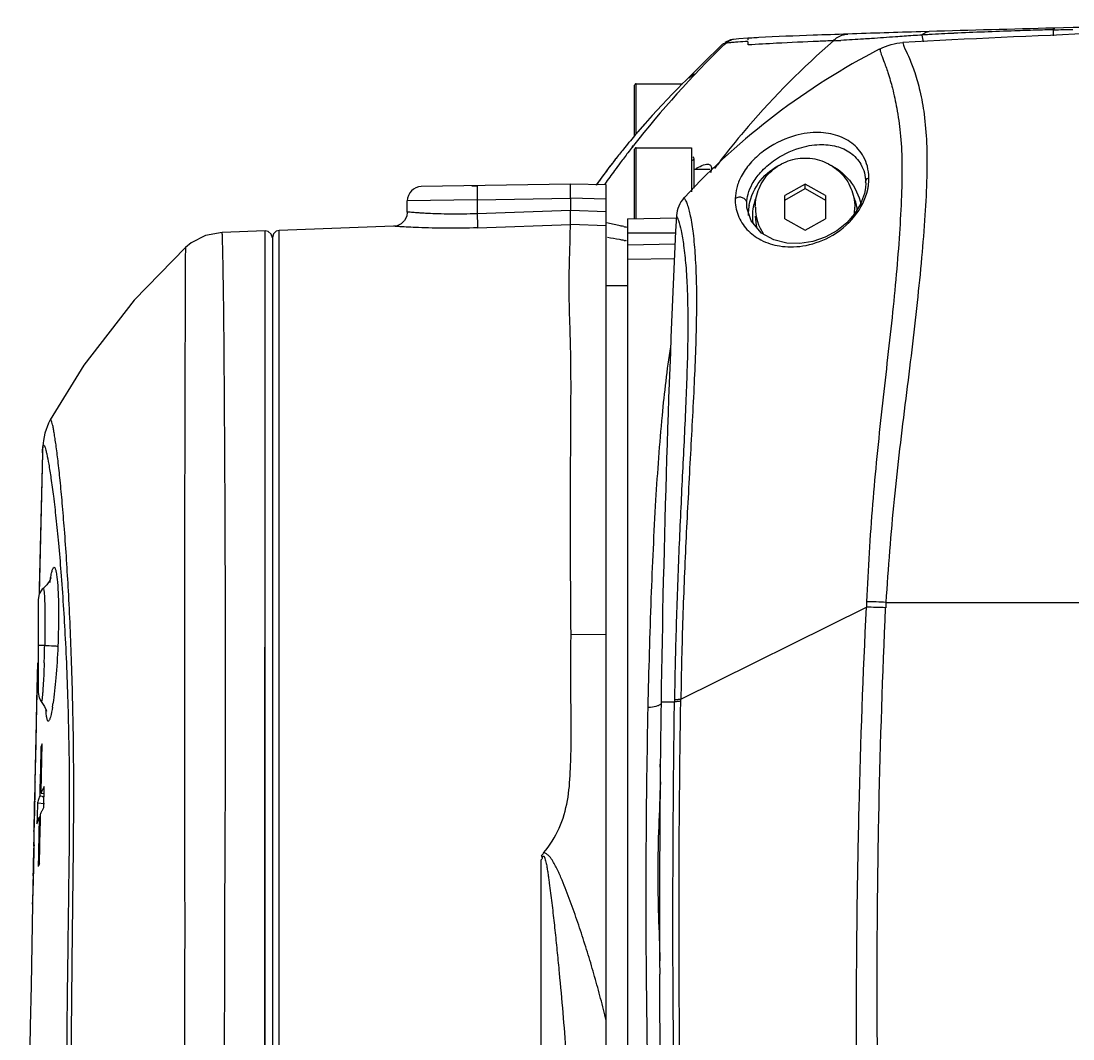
# Model space of a CAD drawing. Header units: millimetres. Extents: x 5828 to 6704, y 123 to 421.
# Drawn here: x 6361.444 to 6366.381, y 269.509 to 274.285 of the extents above; entities that cross this region are included whole.
import ezdxf

# ---------------------------------------------------------------- set-up
doc = ezdxf.new("R2010")
doc.units = ezdxf.units.MM
doc.layers.add('外形图', color=7, linetype='Continuous')

msp = doc.modelspace()

# ---------------------------------------------------------------- linework, layer by layer
at = {"layer": '外形图'}
for p, q in [((6365.7054, 274.236), (6365.6666, 274.2348)), ((6366.29, 274.2443), (6366.29, 274.2499)), ((6366.29, 274.2163), (6366.29, 274.2425)), ((6364.7382, 274.1781), (6364.7208, 274.1616)), ((6364.7384, 274.1783), (6364.7383, 274.1782)), ((6364.7508, 274.1812), (6364.7384, 274.1783)), ((6364.7429, 274.1736), (6364.7508, 274.1812)), ((6364.7432, 274.1733), (6364.7508, 274.1812)), ((6364.8119, 274.202), (6364.7869, 274.1991)), ((6364.7869, 274.1991), (6364.7883, 274.1993)), ((6364.8545, 274.2052), (6364.8119, 274.202)), ((6364.8567, 274.173), (6364.8567, 274.1868)), ((6365.472, 274.1534), (6365.4755, 274.1552)), ((6365.4721, 274.1532), (6365.4755, 274.1552)), ((6365.4755, 274.1545), (6365.4755, 274.1542)), ((6365.4758, 274.1541), (6365.476, 274.1535)), ((6364.582, 274.0246), (6364.5642, 274.0069)), ((6364.589, 274.0318), (6364.5806, 274.0232)), ((6364.3234, 273.7468), (6364.3234, 273.9839)), ((6364.33, 273.755), (6364.33, 273.9905)), ((6364.33, 273.9905), (6364.5478, 273.9905)), ((6364.3701, 273.8015), (6364.3382, 273.7649)), ((6364.3121, 273.6932), (6364.3179, 273.7006)), ((6364.3129, 273.6925), (6364.3189, 273.6997)), ((6364.3234, 273.3573), (6364.3234, 273.6839)), ((6364.33, 273.3573), (6364.33, 273.6905)), ((6364.33, 273.6905), (6364.59, 273.6905)), ((6364.59, 273.6905), (6364.59, 273.4844)), ((6364.6024, 273.6218), (6364.6024, 273.6388)), ((6364.6024, 273.6043), (6364.6024, 273.6218)), ((6364.6024, 273.5909), (6364.6024, 273.6043)), ((6364.6034, 273.5016), (6364.6034, 273.5906)), ((6364.6034, 273.5906), (6364.6769, 273.5906)), ((6364.0223, 273.5205), (6363.3222, 273.5082)), ((6364.19, 273.5161), (6364.0223, 273.5205)), ((6364.1508, 273.5266), (6364.1443, 273.5173)), ((6365.1234, 273.5206), (6365.0281, 273.4663)), ((6365.1234, 273.4997), (6365.1234, 273.5206)), ((6365.2186, 273.4663), (6365.1234, 273.5206)), ((6365.4079, 273.5251), (6365.4066, 273.5032)), ((6365.4078, 273.5298), (6365.4079, 273.5251)), ((6363.5597, 273.5124), (6363.5843, 273.5128)), ((6364.19, 266.1496), (6364.19, 273.5161)), ((6365.0281, 273.4454), (6365.1234, 273.4997)), ((6365.1234, 273.4997), (6365.2186, 273.4454)), ((6365.4066, 273.5032), (6365.4066, 273.503)), ((6363.5842, 273.4462), (6363.2567, 273.4416)), ((6363.2567, 273.389), (6363.2567, 273.4416)), ((6363.5842, 273.4462), (6364.0222, 273.4538)), ((6363.5842, 273.4462), (6363.5842, 273.3813)), ((6364.0222, 273.4538), (6364.0222, 273.3962)), ((6364.19, 273.4495), (6364.0222, 273.4538)), ((6364.5551, 273.4552), (6364.5579, 273.4579)), ((6364.5552, 273.4552), (6364.5578, 273.4581)), ((6364.8499, 273.4223), (6364.85, 273.4305)), ((6364.8508, 273.4083), (6364.8499, 273.4223)), ((6365.0281, 273.3576), (6365.0281, 273.4663)), ((6365.2186, 273.4663), (6365.2186, 273.3576)), ((6364.0222, 273.3962), (6363.5842, 273.3813)), ((6364.19, 273.3906), (6364.0222, 273.3962)), ((6364.851, 273.4069), (6364.8508, 273.4083)), ((6363.1924, 273.3223), (6362.6555, 273.3031)), ((6363.5854, 273.315), (6364.0222, 273.3299)), ((6364.19, 273.3243), (6364.0222, 273.3299)), ((6364.29, 273.3573), (6364.5197, 273.3613)), ((6364.29, 273.3573), (6364.29, 266.324)), ((6365.0281, 273.3576), (6365.1234, 273.3033)), ((6365.1234, 273.3033), (6365.2186, 273.3576)), ((6362.5888, 273.3007), (6362.3871, 273.2935)), ((6362.588, 260.5765), (6362.5888, 273.3007)), ((6362.6555, 260.5252), (6362.6555, 273.3031)), ((6364.5161, 273.2906), (6364.29, 273.2906)), ((6362.6233, 273.2686), (6362.6233, 260.5845)), ((6364.2852, 273.2543), (6364.2814, 273.2549)), ((6364.5138, 273.2378), (6364.29, 273.2344)), ((6364.29, 273.1681), (6364.5109, 273.1716)), ((6364.19, 273.045), (6364.29, 273.045)), ((6361.5808, 272.4134), (6361.5808, 272.4134)), ((6361.5442, 272.259), (6361.5286, 271.6235)), ((6361.5442, 272.259), (6361.5291, 271.5978)), ((6361.5442, 272.259), (6361.5442, 272.2591)), ((6361.5286, 271.6235), (6361.528, 271.5979)), ((6361.5234, 271.5713), (6361.5234, 271.1345)), ((6365.503, 271.5573), (6370.5437, 271.5573)), ((6364.5405, 271.1035), (6365.4114, 271.5347)), ((6364.19, 271.4048), (6364.025, 271.4074)), ((6361.5216, 271.274), (6361.5088, 270.7152)), ((6361.5206, 271.274), (6361.5166, 271.0922)), ((6364.5106, 271.0991), (6364.5105, 271.0906)), ((6364.5403, 271.0951), (6364.5405, 271.1035)), ((6361.5166, 271.0922), (6361.5124, 270.8947)), ((6364.4475, 271.0906), (6364.5105, 271.0906)), ((6364.4477, 271.0906), (6364.4489, 271.0906)), ((6361.5124, 270.8947), (6361.5086, 270.7152)), ((6361.5417, 270.8789), (6361.537, 270.8794)), ((6364.4438, 270.7847), (6364.4439, 270.7977)), ((6364.4443, 270.7848), (6364.4444, 270.7978)), ((6361.5095, 270.7152), (6361.5089, 270.7085)), ((6361.5076, 270.6639), (6361.5073, 270.6518)), ((6361.5078, 270.6705), (6361.5076, 270.6639)), ((6361.5082, 270.6891), (6361.5082, 270.6863)), ((6361.5326, 270.6944), (6361.5315, 270.6481)), ((6361.5377, 270.6628), (6361.5384, 270.6943)), ((6361.5377, 270.6628), (6361.5522, 270.6609)), ((6361.5506, 270.5949), (6361.553, 270.6939)), ((6361.5071, 270.6384), (6361.5067, 270.6231)), ((6361.507, 270.6384), (6361.5067, 270.6231)), ((6361.5069, 270.6313), (6361.5067, 270.6231)), ((6361.5073, 270.6518), (6361.5069, 270.6313)), ((6361.5072, 270.6212), (6361.5073, 270.6236)), ((6361.5204, 270.6169), (6361.519, 270.5509)), ((6361.5204, 270.6169), (6361.5538, 270.6135)), ((6361.5425, 270.6469), (6361.536, 270.6476)), ((6361.5079, 270.5612), (6361.508, 270.5643)), ((6361.535, 270.5494), (6361.5353, 270.5637)), ((6361.519, 270.5509), (6361.5182, 270.5179)), ((6361.5363, 270.5495), (6361.5292, 270.549)), ((6361.5052, 270.4735), (6361.5052, 270.4734)), ((6361.5037, 270.4531), (6361.5029, 270.414)), ((6361.5031, 270.4235), (6361.5029, 270.414)), ((6361.5032, 270.414), (6361.5034, 270.4163)), ((6361.5078, 270.4166), (6361.5034, 270.4163)), ((6361.5039, 270.322), (6361.5042, 270.333)), ((6361.5243, 270.3326), (6361.5239, 270.3178)), ((6361.4988, 270.2164), (6361.4983, 270.1897)), ((6361.4996, 270.2578), (6361.4988, 270.2164)), ((6361.4998, 270.2355), (6361.4996, 270.2329)), ((6364.4413, 269.7994), (6364.4412, 269.8128)), ((6364.4416, 269.7994), (6364.4415, 269.8128))]:
    msp.add_line(p, q, dxfattribs=at)
for points in [[(6364.7208, 274.1616), (6364.6556, 274.0985), (6364.612, 274.055), (6364.589, 274.0318)], [(6364.7878, 274.1992), (6364.7738, 274.1966), (6364.7462, 274.1846)], [(6364.5261, 273.9686), (6364.502, 273.9439), (6364.4769, 273.9179), (6364.4522, 273.8917), (6364.4285, 273.8662), (6364.406, 273.8416), (6364.3842, 273.8174), (6364.3618, 273.7922), (6364.3381, 273.7649)], [(6364.5642, 274.0069), (6364.5474, 273.9901), (6364.5261, 273.9686)], [(6365.4066, 273.503), (6365.4017, 273.4758), (6365.384, 273.4266), (6365.3561, 273.3806), (6365.3188, 273.3385), (6365.2718, 273.301), (6365.2178, 273.2714), (6365.1597, 273.2513), (6365.0994, 273.2416), (6365.0379, 273.2433), (6364.9768, 273.2584), (6364.9186, 273.2906), (6364.8698, 273.3471), (6364.8508, 273.4082)], [(6363.2567, 273.389), (6363.2541, 273.3704), (6363.2436, 273.3492), (6363.2277, 273.334), (6363.2092, 273.3251), (6363.1924, 273.3223)], [(6362.3871, 273.2935), (6362.3099, 273.2792), (6362.2419, 273.2442), (6362.2154, 273.2227)], [(6362.5889, 272.0455), (6362.5889, 272.4919), (6362.5889, 272.8496), (6362.5889, 273.108), (6362.5888, 273.3007)], [(6362.6233, 273.2686), (6362.6181, 273.2854), (6362.6042, 273.2976), (6362.5888, 273.3007)], [(6362.6555, 273.3031), (6362.641, 273.2992), (6362.6281, 273.287), (6362.6234, 273.2698)], [(6362.2154, 273.2227), (6361.9754, 272.9759), (6361.7383, 272.6699), (6361.5808, 272.4134)], [(6361.5808, 272.4134), (6361.573, 272.3981), (6361.5558, 272.3508), (6361.5489, 272.3173), (6361.5459, 272.2919), (6361.5446, 272.2694), (6361.5442, 272.259)], [(6362.5888, 267.8663), (6362.5889, 268.6184), (6362.5888, 269.1645), (6362.5889, 269.7285), (6362.5889, 270.3069), (6362.5889, 270.9565), (6362.5889, 272.0455)], [(6361.5838, 271.6694), (6361.5847, 271.6734), (6361.5842, 271.6721), (6361.5786, 271.6596), (6361.5648, 271.6394), (6361.548, 271.623)], [(6361.548, 271.623), (6361.5434, 271.6189), (6361.5286, 271.5971), (6361.5234, 271.5713)], [(6361.5234, 271.1345), (6361.5285, 271.1089), (6361.5389, 271.0917)], [(6361.5389, 271.0917), (6361.5538, 271.0693), (6361.5612, 271.0513), (6361.5624, 271.0468)]]:
    msp.add_lwpolyline(points, dxfattribs=at)
for centre, radius, start, end in [((6371.6311, 69.7497), 204.5722, 91.084688, 91.496061), ((6368.9498, 163.8435), 110.4402, 91.703563, 91.881448), ((6366.4554, 261.7251), 12.5189, 93.77985, 93.97015), ((6366.3275, 263.6517), 10.588, 93.54553, 93.77655), ((6366.2653, 264.5352), 9.7024, 93.30378, 93.50156), ((6358.353, 272.7165), 7.4725, 11.35513, 11.60309), ((6370.9763, 94.8529), 179.4605, 91.496352, 91.683066), ((6366.384, 262.4187), 11.8222, 92.72383, 93.28667), ((6367.009, 247.1638), 27.0902, 91.52079, 91.69772), ((6366.9002, 250.6644), 23.586, 91.26182, 91.48235), ((6367.9972, 270.8213), 4.672, 134.1505, 141.9551), ((6364.7971, 274.1332), 0.0668, 98.8307, 105.8923), ((6365.0704, 270.5281), 3.6678, 93.341, 94.113), ((6367.7975, 271.2677), 3.8744, 130.9756, 139.3781), ((6365.6449, 261.8168), 12.3813, 93.03278, 93.64992), ((6365.9291, 256.376), 17.8295, 92.38856, 93.01978), ((6366.6356, 239.622), 34.5984, 92.28381, 92.4012), ((6365.0374, 279.4827), 5.2943, 272.3761, 272.7553), ((6367.0098, 271.1827), 3.3451, 117.3701, 137.1403), ((6365.5034, 274.1543), 0.0279, 178.2523, 179.6552), ((6364.6369, 274.003), 0.0469, 132.3742, 148.1695), ((6366.9113, 271.5529), 3.3932, 139.3154, 139.7154), ((6367.8608, 271.2115), 3.9591, 139.3575, 142.1413), ((6366.9487, 271.5209), 3.4425, 140.3802, 141.0748), ((6366.9547, 271.5161), 3.4501, 139.7154, 140.3818), ((6366.8295, 271.6167), 3.2895, 141.069, 142.0862), ((6367.9928, 270.8252), 4.6662, 142.4729, 143.2085), ((6367.9919, 270.826), 4.6649, 142.0751, 142.4728), ((6366.9691, 271.5101), 3.4652, 142.1143, 144.2523), ((6366.7503, 271.6678), 3.1957, 141.7696, 142.67), ((6367.9944, 270.8241), 4.6681, 143.2085, 143.7523), ((6366.6438, 271.7514), 3.0603, 141.4879, 141.7663), ((6367.8725, 271.2023), 3.974, 142.14, 143.0124), ((6366.7222, 271.6878), 3.1612, 142.6506, 144.1217), ((6367.9952, 270.8235), 4.6691, 143.7523, 144.7156), ((6366.9233, 271.5411), 3.4099, 144.2246, 144.6445), ((6366.6365, 271.751), 3.0548, 144.4614, 144.7261), ((6366.5698, 271.7987), 2.9727, 144.1327, 144.4618), ((6363.3234, 273.4416), 0.0667, 91, 180), ((6365.1273, 273.3697), 0.2431, 10.5992, 24.3224), ((6365.1841, 273.5442), 0.2385, 347.863, 349.9031), ((6364.6544, 273.3638), 0.135, 137.3268, 176.2961), ((6365.1189, 273.373), 0.2625, 169.5009, 172.8402), ((6365.118, 273.3702), 0.2417, 164.044, 169.6992), ((6365.118, 273.3701), 0.2416, 157.0735, 164.0269), ((6429.335, 270.186), 64.8936, 177.187505, 179.201288), ((6364.6539, 273.3637), 0.1345, 176.2528, 177.2241), ((6365.1147, 273.3733), 0.2584, 177.3996, 179.9976), ((6365.1176, 273.3732), 0.2612, 172.8378, 177.3969), ((6365.1183, 273.3701), 0.2419, 169.69, 179.5228), ((6365.1145, 273.3702), 0.2382, 179.5463, 179.9999), ((6365.1176, 273.3703), 0.2412, 180.0038, 187.1413), ((6365.1185, 273.4121), 0.2284, 180.0255, 213.9266), ((6365.1191, 273.3704), 0.2291, 180.0461, 194.276), ((6365.1285, 273.4121), 0.2282, 350.6217, 359.9752), ((6365.1306, 273.3704), 0.2398, 7.1706, 10.5839), ((6364.5844, 275.0061), 1.7138, 259.5062, 259.7682), ((6364.5995, 275.0899), 1.799, 259.7677, 259.9621), ((6365.115, 273.3699), 0.2386, 187.1448, 188.179), ((6364.7771, 276.4584), 3.2416, 261.0825, 261.2044), ((6367.4167, 271.4796), 2.0061, 177.6842, 178.4273), ((6365.3359, 268.2781), 3.2835, 87.082, 88.6674), ((6367.3976, 271.4463), 1.8978, 176.6476, 177.3986), ((6365.3774, 268.2731), 3.2618, 87.8146, 89.4028), ((6354.8072, 271.5007), 6.749, 358.07483, 358.76908), ((6360.5502, 271.2337), 1.0544, 350.8397, 351.735), ((6407.0743, 270.1686), 42.6982, 178.79578, 180.55188), ((6430.6356, 270.1234), 66.1951, 179.162776, 179.416366), ((6361.9169, 270.7247), 0.4101, 155.6208, 157.842), ((6430.8662, 270.1258), 66.4257, 179.43158, 180.269929), ((6365.5205, 270.5755), 4.0138, 178.4188, 178.6444), ((6356.1865, 270.7166), 5.3235, 359.0043, 359.4718), ((6358.227, 270.6963), 3.2829, 359.4974, 359.8962), ((6358.1324, 270.65), 3.3752, 359.0185, 359.2447), ((6360.0603, 270.6252), 1.4471, 359.2189, 359.6159), ((6353.8754, 270.7562), 7.635, 358.55978, 358.89376), ((6354.3177, 270.7478), 7.1926, 358.89236, 359.01431), ((6361.4763, 270.1224), 0.5286, 83.5181, 84.0083), ((6361.6313, 271.4443), 0.8024, 263.6488, 264.3159), ((6354.2825, 270.7155), 7.2257, 358.56965, 358.89103), ((6353.4464, 270.7688), 8.0641, 358.19837, 358.52441), ((6355.2334, 270.699), 6.2746, 358.87411, 359.02438), ((6357.8155, 270.6214), 3.6914, 358.1485, 358.3884), ((6350.4195, 270.8667), 11.0926, 357.96796, 358.18474), ((6355.7786, 270.6789), 5.7291, 358.3859, 358.5622), ((6360.512, 270.5284), 0.9933, 357.3625, 357.8052), ((6359.4551, 270.5686), 2.051, 357.8144, 358.1422), ((6354.6927, 270.4959), 6.8134, 358.93446, 359.33617), ((6358.1455, 270.4545), 3.3603, 359.3598, 359.8715), ((6352.725, 270.5114), 8.7792, 358.92343, 359.07265), ((6356.9789, 270.4436), 4.5248, 359.0591, 359.3146), ((6359.4768, 270.4148), 2.0267, 359.2841, 359.6916), ((6351.2034, 270.5588), 10.3032, 358.74446, 358.94563), ((6351.1547, 270.5625), 10.352, 358.17298, 358.66869), ((6353.2535, 270.4936), 8.2505, 358.62468, 358.79287), ((6350.7043, 270.5474), 10.8003, 358.79254, 358.9338), ((6361.927, 270.1594), 0.4331, 156.4475, 158.541), ((6354.9268, 270.4535), 6.5767, 358.43634, 358.62417), ((6353.044, 270.4992), 8.4616, 357.94007, 358.19365), ((6372.48, 269.9806), 10.9837, 178.90914, 179.06593), ((6668.7974, 264.3978), 307.3537, 178.929289, 181.207808), ((6361.6698, 270.1446), 0.1722, 179.8355, 180.5489)]:
    msp.add_arc(centre, radius, start, end, dxfattribs=at)
for points, knots in [([(6368.0234, 274.2573), (6367.8254, 274.2573), (6367.0113, 274.2504), (6366.1976, 274.2183), (6365.5823, 274.1843)], [0, 0, 0, 0, 0.243137, 1, 1, 1, 1]), ([(6365.3239, 274.2241), (6365.2698, 274.2223), (6365.1303, 274.2174), (6364.9909, 274.2124), (6364.9057, 274.2076)], [0, 0, 0, 0, 0.388368, 1, 1, 1, 1]), ([(6365.2569, 274.1929), (6365.2614, 274.1976), (6365.2801, 274.2142), (6365.3055, 274.2236), (6365.3239, 274.2241)], [0, 0, 0, 0, 0.262661, 1, 1, 1, 1]), ([(6365.5887, 274.214), (6365.5753, 274.213), (6365.5243, 274.2094), (6365.4733, 274.2057), (6365.4357, 274.2031)], [0, 0, 0, 0, 0.262014, 1, 1, 1, 1]), ([(6365.6728, 274.2195), (6365.6751, 274.222), (6365.6841, 274.2304), (6365.6965, 274.2357), (6365.7054, 274.236)], [0, 0, 0, 0, 0.278504, 1, 1, 1, 1]), ([(6366.2064, 274.2421), (6366.1737, 274.2411), (6366.0456, 274.2371), (6365.9175, 274.2321), (6365.8222, 274.2276)], [0, 0, 0, 0, 0.255147, 1, 1, 1, 1]), ([(6366.29, 274.2499), (6366.2897, 274.2503), (6366.2901, 274.2527), (6366.2924, 274.2522), (6366.2935, 274.2523)], [0, 0, 0, 0, 0.323007, 1, 1, 1, 1]), ([(6366.29, 274.2443), (6366.2908, 274.2454), (6366.2916, 274.2472), (6366.2951, 274.2523), (6366.2935, 274.2523)], [0, 0, 0, 0, 0.461187, 1, 1, 1, 1]), ([(6364.7727, 274.1836), (6364.7705, 274.1834), (6364.7632, 274.1827), (6364.7559, 274.1819), (6364.7508, 274.1812)], [0, 0, 0, 0, 0.305369, 1, 1, 1, 1]), ([(6364.8073, 274.1864), (6364.804, 274.1862), (6364.7924, 274.1853), (6364.7809, 274.1844), (6364.7727, 274.1836)], [0, 0, 0, 0, 0.293523, 1, 1, 1, 1]), ([(6364.9057, 274.2076), (6364.9009, 274.2073), (6364.8845, 274.2063), (6364.8682, 274.2053), (6364.8567, 274.2044)], [0, 0, 0, 0, 0.294842, 1, 1, 1, 1]), ([(6364.8567, 274.1971), (6364.8568, 274.1983), (6364.857, 274.2002), (6364.8569, 274.2021), (6364.8567, 274.2028)], [0, 0, 0, 0, 0.624992, 1, 1, 1, 1]), ([(6365.4357, 274.2031), (6365.4229, 274.2022), (6365.375, 274.1989), (6365.3271, 274.1961), (6365.2919, 274.1945)], [0, 0, 0, 0, 0.266494, 1, 1, 1, 1]), ([(6365.5823, 274.1843), (6365.5826, 274.18), (6365.5857, 274.17), (6365.5967, 274.1453), (6365.6167, 274.1037), (6365.641, 274.0378), (6365.6653, 273.9508), (6365.685, 273.8404), (6365.6961, 273.7055), (6365.6958, 273.5471), (6365.6863, 273.3678), (6365.6707, 273.1711), (6365.6496, 272.9608), (6365.6242, 272.7402), (6365.5856, 272.4328), (6365.5379, 272.0383), (6365.5127, 271.7188), (6365.503, 271.5573)], [0, 0, 0, 0, 0.004857, 0.011596, 0.03069, 0.057023, 0.090815, 0.132749, 0.183638, 0.243605, 0.311768, 0.386616, 0.466697, 0.550751, 0.637727, 0.817076, 1, 1, 1, 1]), ([(6365.4783, 274.1382), (6365.4821, 274.125), (6365.4948, 274.094), (6365.5144, 274.0382), (6365.536, 273.964), (6365.5564, 273.8699), (6365.5725, 273.7545), (6365.5799, 273.6171), (6365.5765, 273.4592), (6365.5668, 273.2835), (6365.5516, 273.0933), (6365.5245, 272.8191), (6365.482, 272.4601), (6365.4368, 272.0158), (6365.4184, 271.7134), (6365.4123, 271.5607)], [0, 0, 0, 0, 0.015875, 0.038621, 0.068258, 0.105084, 0.149733, 0.202692, 0.263874, 0.332044, 0.405896, 0.484228, 0.65024, 0.823453, 1, 1, 1, 1]), ([(6365.4755, 274.1542), (6365.4755, 274.153), (6365.4758, 274.1476), (6365.4771, 274.1423), (6365.4783, 274.1382)], [0, 0, 0, 0, 0.216358, 1, 1, 1, 1]), ([(6364.5796, 274.0175), (6364.5821, 274.0199), (6364.5895, 274.0268), (6364.597, 274.0337), (6364.6019, 274.0382)], [0, 0, 0, 0, 0.341865, 1, 1, 1, 1]), ([(6364.33, 273.9905), (6364.3285, 273.9905), (6364.3249, 273.9904), (6364.3243, 273.9863), (6364.3251, 273.9852)], [0, 0, 0, 0, 0.543158, 1, 1, 1, 1]), ([(6365.4232, 273.551), (6365.4224, 273.5688), (6365.4183, 273.6024), (6365.4007, 273.6479), (6365.3746, 273.6842), (6365.3333, 273.7237), (6365.2655, 273.7557), (6365.1683, 273.7671), (6365.0498, 273.746), (6364.9434, 273.6919), (6364.866, 273.6217), (6364.824, 273.5617), (6364.801, 273.5052), (6364.7965, 273.469), (6364.7956, 273.4523)], [0, 0, 0, 0, 0.059622, 0.112511, 0.161389, 0.208327, 0.302561, 0.406174, 0.531416, 0.700689, 0.797928, 0.878933, 0.944062, 1, 1, 1, 1]), ([(6364.33, 273.6905), (6364.3285, 273.6905), (6364.3249, 273.6904), (6364.3243, 273.6863), (6364.3251, 273.6852)], [0, 0, 0, 0, 0.543158, 1, 1, 1, 1]), ([(6364.85, 273.4305), (6364.8504, 273.4448), (6364.8553, 273.4763), (6364.8761, 273.5263), (6364.9159, 273.5804), (6364.9874, 273.6428), (6365.0824, 273.6903), (6365.1855, 273.7095), (6365.2694, 273.7018), (6365.3395, 273.6709), (6365.3936, 273.6126), (6365.4073, 273.5586), (6365.4078, 273.5298)], [0, 0, 0, 0, 0.054904, 0.120271, 0.205049, 0.309183, 0.480264, 0.603822, 0.705607, 0.797582, 0.890236, 1, 1, 1, 1]), ([(6364.6024, 273.6388), (6364.6024, 273.641), (6364.602, 273.6455), (6364.5978, 273.6474), (6364.596, 273.6474)], [0, 0, 0, 0, 0.544666, 1, 1, 1, 1]), ([(6364.89, 273.412), (6364.89, 273.4419), (6364.9022, 273.5027), (6364.9543, 273.5793), (6365.0319, 273.6305), (6365.1234, 273.6484), (6365.2148, 273.6305), (6365.2925, 273.5793), (6365.3445, 273.5027), (6365.3567, 273.4419), (6365.3567, 273.412)], [0, 0, 0, 0, 0.124299, 0.248987, 0.374278, 0.499991, 0.625704, 0.751, 0.875696, 1, 1, 1, 1]), ([(6364.6117, 273.5924), (6364.6154, 273.5948), (6364.6288, 273.6029), (6364.6432, 273.6099), (6364.6541, 273.6125)], [0, 0, 0, 0, 0.283793, 1, 1, 1, 1]), ([(6364.6661, 273.614), (6364.6708, 273.6138), (6364.6818, 273.6106), (6364.6838, 273.5992), (6364.6837, 273.594)], [0, 0, 0, 0, 0.472332, 1, 1, 1, 1]), ([(6364.8607, 273.4208), (6364.8684, 273.4623), (6364.9049, 273.5427), (6364.9749, 273.5965), (6365.0136, 273.6137)], [0, 0, 0, 0, 0.498644, 1, 1, 1, 1]), ([(6365.2327, 273.6139), (6365.2708, 273.597), (6365.3399, 273.5446), (6365.3769, 273.4659), (6365.3851, 273.4253)], [0, 0, 0, 0, 0.50135, 1, 1, 1, 1]), ([(6364.0226, 273.4538), (6364.0226, 273.4581), (6364.0221, 273.4666), (6364.0229, 273.4851), (6364.023, 273.503), (6364.023, 273.5168), (6364.023, 273.5205)], [0, 0, 0, 0, 0.195106, 0.382807, 0.831645, 1, 1, 1, 1]), ([(6365.4189, 273.5024), (6365.4193, 273.5043), (6365.4205, 273.5117), (6365.4214, 273.5191), (6365.4219, 273.5247)], [0, 0, 0, 0, 0.255802, 1, 1, 1, 1]), ([(6365.4219, 273.5247), (6365.4221, 273.5269), (6365.4228, 273.5357), (6365.4231, 273.5445), (6365.4232, 273.551)], [0, 0, 0, 0, 0.25573, 1, 1, 1, 1]), ([(6363.5842, 273.5128), (6363.5838, 273.5128), (6363.5844, 273.5101), (6363.5836, 273.5073), (6363.5839, 273.5007), (6363.5837, 273.4928), (6363.5838, 273.4827), (6363.5839, 273.467), (6363.5841, 273.4547), (6363.5842, 273.4462)], [0, 0, 0, 0, 0.01955, 0.076436, 0.168859, 0.293043, 0.444428, 0.617355, 1, 1, 1, 1]), ([(6364.7956, 273.4523), (6364.7943, 273.4257), (6364.8043, 273.3723), (6364.8481, 273.3034), (6364.9171, 273.2522), (6364.9905, 273.2294), (6365.0574, 273.2242), (6365.1374, 273.2304), (6365.2477, 273.2675), (6365.3607, 273.3584), (6365.4076, 273.4488), (6365.4173, 273.4941)], [0, 0, 0, 0, 0.092219, 0.182088, 0.277314, 0.383916, 0.443778, 0.509262, 0.661262, 0.839449, 1, 1, 1, 1]), ([(6364.5551, 273.4552), (6364.558, 273.4519), (6364.5635, 273.4424), (6364.5747, 273.4149), (6364.5876, 273.3631), (6364.5996, 273.2816), (6364.6087, 273.176), (6364.6141, 273.0496), (6364.6139, 272.8506), (6364.6032, 272.5763), (6364.584, 272.2274), (6364.5641, 271.8607), (6364.5483, 271.4843), (6364.5423, 271.2309), (6364.5405, 271.1035)], [0, 0, 0, 0, 0.005633, 0.01368, 0.0378, 0.073103, 0.118403, 0.172402, 0.233835, 0.371373, 0.521196, 0.677922, 0.838106, 1, 1, 1, 1]), ([(6364.85, 273.4305), (6364.8499, 273.4363), (6364.845, 273.448), (6364.83, 273.4574), (6364.8123, 273.4597), (6364.8007, 273.4558), (6364.7955, 273.4523)], [0, 0, 0, 0, 0.249963, 0.499372, 0.731796, 1, 1, 1, 1]), ([(6363.5842, 273.3813), (6363.5629, 273.3804), (6363.5209, 273.3792), (6363.4601, 273.379), (6363.4042, 273.3801), (6363.3616, 273.3819), (6363.3316, 273.3835), (6363.3126, 273.3847), (6363.2962, 273.3859), (6363.2825, 273.3869), (6363.2718, 273.3877), (6363.2646, 273.3884), (6363.2606, 273.3886), (6363.2584, 273.389), (6363.2575, 273.3887), (6363.2567, 273.3891), (6363.2567, 273.389)], [0, 0, 0, 0, 0.195726, 0.383791, 0.556531, 0.707719, 0.773479, 0.831799, 0.882115, 0.92399, 0.956997, 0.980783, 0.989161, 0.995169, 0.998788, 1, 1, 1, 1]), ([(6363.5842, 273.3805), (6363.5847, 273.3659), (6363.5855, 273.3463), (6363.5855, 273.3245), (6363.5857, 273.3173), (6363.5854, 273.315)], [0, 0, 0, 0, 0.671685, 0.89454, 1, 1, 1, 1]), ([(6364.0222, 273.3299), (6364.0222, 273.3322), (6364.0221, 273.3543), (6364.0225, 273.3764), (6364.0218, 273.3962)], [0, 0, 0, 0, 0.105383, 1, 1, 1, 1]), ([(6363.5854, 273.315), (6363.5357, 273.3133), (6363.4436, 273.312), (6363.3351, 273.3147), (6363.2642, 273.3178), (6363.228, 273.3202), (6363.2054, 273.3212), (6363.1951, 273.3224), (6363.1924, 273.3223)], [0, 0, 0, 0, 0.379562, 0.702583, 0.827559, 0.921164, 0.979483, 1, 1, 1, 1]), ([(6364.025, 271.4074), (6364.0228, 271.6497), (6364.0214, 271.9962), (6364.0246, 272.4333), (6364.0255, 272.6679), (6364.021, 272.8344), (6364.0172, 272.9421), (6364.0154, 273.0379), (6364.017, 273.1406), (6364.0212, 273.2365), (6364.0217, 273.3046), (6364.0222, 273.3299)], [0, 0, 0, 0, 0.378105, 0.540556, 0.681998, 0.744199, 0.800375, 0.850252, 0.893647, 0.960511, 1, 1, 1, 1]), ([(6364.2722, 273.321), (6364.2646, 273.3224), (6364.2376, 273.3276), (6364.2108, 273.3335), (6364.1918, 273.3385)], [0, 0, 0, 0, 0.28417, 1, 1, 1, 1]), ([(6364.5293, 273.3495), (6364.5347, 273.3342), (6364.5441, 273.2951), (6364.5553, 273.225), (6364.5648, 273.1334), (6364.574, 272.9761), (6364.5737, 272.7476), (6364.5623, 272.4479), (6364.5459, 272.1251), (6364.53, 271.7892), (6364.5196, 271.504), (6364.5137, 271.2732), (6364.5112, 271.1572), (6364.5106, 271.0991)], [0, 0, 0, 0, 0.021606, 0.053279, 0.094461, 0.144025, 0.262909, 0.398245, 0.542975, 0.692921, 0.845664, 0.922681, 1, 1, 1, 1]), ([(6364.5225, 273.3653), (6364.5231, 273.3642), (6364.5257, 273.3591), (6364.5278, 273.3538), (6364.5293, 273.3495)], [0, 0, 0, 0, 0.216001, 1, 1, 1, 1]), ([(6362.4017, 260.7334), (6362.3988, 261.0359), (6362.3975, 261.6406), (6362.3972, 262.3964), (6362.3951, 263.0006), (6362.3948, 263.6043), (6362.3953, 264.3585), (6362.3962, 265.263), (6362.3962, 266.1667), (6362.3971, 267.0698), (6362.3992, 267.9721), (6362.3987, 268.8737), (6362.3991, 269.6246), (6362.4007, 270.2249), (6362.4031, 270.6708), (6362.4043, 271.1048), (6362.4032, 271.5169), (6362.402, 271.8989), (6362.4003, 272.2443), (6362.3986, 272.5066), (6362.3974, 272.6938), (6362.3964, 272.8157), (6362.3953, 272.9246), (6362.394, 273.0199), (6362.3927, 273.1013), (6362.3917, 273.1603), (6362.3908, 273.2002), (6362.3903, 273.2246), (6362.3897, 273.2453), (6362.3893, 273.2623), (6362.3886, 273.2752), (6362.3885, 273.2853), (6362.3874, 273.2896), (6362.3878, 273.2935), (6362.3871, 273.2935)], [0, 0, 0, 0, 0.072253, 0.144442, 0.180514, 0.216571, 0.288639, 0.360649, 0.432601, 0.504496, 0.576335, 0.648124, 0.719835, 0.755694, 0.791495, 0.826339, 0.85934, 0.889926, 0.917588, 0.94185, 0.95257, 0.96229, 0.97097, 0.978574, 0.985067, 0.990419, 0.992659, 0.994604, 0.996253, 0.997602, 0.99865, 0.999398, 0.999847, 1, 1, 1, 1]), ([(6364.2746, 273.2559), (6364.2673, 273.2571), (6364.2411, 273.2613), (6364.215, 273.2659), (6364.1962, 273.2696)], [0, 0, 0, 0, 0.278124, 1, 1, 1, 1]), ([(6362.2154, 273.2227), (6362.215, 273.2223), (6362.2156, 273.22), (6362.2149, 273.2158), (6362.2151, 273.2083), (6362.2148, 273.1981), (6362.2147, 273.185), (6362.2144, 273.1617), (6362.2142, 273.1256), (6362.2139, 273.0737), (6362.2137, 273.0106), (6362.2136, 272.9366), (6362.2134, 272.852), (6362.2132, 272.7569), (6362.2126, 272.6105), (6362.2119, 272.4043), (6362.2116, 272.1312), (6362.2114, 271.8266), (6362.2112, 271.4946), (6362.2109, 271.1394), (6362.211, 270.7665), (6362.2114, 270.3825), (6362.2119, 269.9937), (6362.2111, 269.6037), (6362.2098, 269.2138), (6362.2107, 268.8238), (6362.2125, 268.4336), (6362.2126, 267.913), (6362.212, 267.2619), (6362.2114, 266.4802), (6362.212, 265.698), (6362.2127, 264.9152), (6362.2122, 263.8701), (6362.2121, 263.086), (6362.2122, 262.5631)], [0, 0, 0, 0, 0.000147, 0.000566, 0.001256, 0.002217, 0.003449, 0.004951, 0.008758, 0.013628, 0.019548, 0.0265, 0.034454, 0.043382, 0.05325, 0.075669, 0.101408, 0.130115, 0.161396, 0.194845, 0.230071, 0.266344, 0.302923, 0.3395, 0.376078, 0.412668, 0.449267, 0.485891, 0.559176, 0.63251, 0.70589, 0.779322, 0.852817, 1, 1, 1, 1]), ([(6364.4914, 272.756), (6364.4747, 272.6493), (6364.4474, 272.4101), (6364.419, 272.0169), (6364.3983, 271.5605), (6364.3892, 271.2364), (6364.3855, 271.0659)], [0, 0, 0, 0, 0.191264, 0.425975, 0.698012, 1, 1, 1, 1]), ([(6361.6641, 260.1738), (6361.6735, 260.4649), (6361.6758, 260.9001), (6361.6695, 261.4787), (6361.6651, 262.0534), (6361.6617, 262.7715), (6361.6574, 263.9191), (6361.6582, 265.0653), (6361.6614, 266.2101), (6361.6647, 267.0669), (6361.6687, 267.9226), (6361.6737, 268.6348), (6361.6778, 269.2039), (6361.6814, 269.6303), (6361.6856, 270.0563), (6361.6912, 270.4772), (6361.6916, 270.8827), (6361.6825, 271.2595), (6361.6682, 271.5954), (6361.652, 271.8456), (6361.6379, 272.0185), (6361.6279, 272.1257), (6361.6181, 272.2165), (6361.61, 272.2817), (6361.6038, 272.3251), (6361.5996, 272.3511), (6361.5958, 272.3727), (6361.5923, 272.3895), (6361.5891, 272.4025), (6361.5864, 272.4095), (6361.5838, 272.4157), (6361.5812, 272.4141), (6361.5808, 272.4133)], [0, 0, 0, 0, 0.071346, 0.10653, 0.141706, 0.212107, 0.282398, 0.422753, 0.492807, 0.562749, 0.632596, 0.70236, 0.737176, 0.771975, 0.806785, 0.841507, 0.875058, 0.906087, 0.933798, 0.9574, 0.967467, 0.97628, 0.983761, 0.989849, 0.99236, 0.994509, 0.996294, 0.997713, 0.998764, 0.99945, 0.999789, 1, 1, 1, 1]), ([(6361.5442, 272.2591), (6361.5444, 272.2644), (6361.5447, 272.2735), (6361.5457, 272.2839), (6361.5469, 272.2898), (6361.5478, 272.2925), (6361.5488, 272.2943), (6361.5514, 272.2949), (6361.5541, 272.2899), (6361.557, 272.2828), (6361.5607, 272.27), (6361.5667, 272.2444), (6361.5749, 272.2004), (6361.5853, 272.1341), (6361.5965, 272.0497), (6361.6082, 271.9479), (6361.6199, 271.8295), (6361.636, 271.641), (6361.6533, 271.3709), (6361.6667, 271.0112), (6361.672, 270.613), (6361.6665, 270.192), (6361.6607, 269.7611), (6361.6561, 269.3287), (6361.6503, 268.7516), (6361.6436, 268.0295), (6361.6381, 267.1622), (6361.6343, 266.294), (6361.6323, 265.4248), (6361.6322, 264.5546), (6361.6337, 263.6835), (6361.6371, 262.8112), (6361.6409, 262.0837), (6361.6452, 261.5012), (6361.6488, 261.0634), (6361.6532, 260.6232), (6361.6482, 260.3288), (6361.6444, 260.1809)], [0, 0, 0, 0, 0.001316, 0.002247, 0.00257, 0.002802, 0.002952, 0.003055, 0.003391, 0.004077, 0.005139, 0.00658, 0.010603, 0.016139, 0.023157, 0.031606, 0.041418, 0.052516, 0.078274, 0.108198, 0.141322, 0.17651, 0.212082, 0.247631, 0.283208, 0.354483, 0.425805, 0.497206, 0.568694, 0.640254, 0.711898, 0.783632, 0.85547, 0.891405, 0.927358, 0.963489, 1, 1, 1, 1]), ([(6361.5826, 271.6721), (6361.5838, 271.68), (6361.5858, 271.6908), (6361.589, 271.704), (6361.5912, 271.7112), (6361.5934, 271.7166), (6361.5955, 271.7201), (6361.5979, 271.7223), (6361.6008, 271.7217), (6361.6028, 271.7188), (6361.6059, 271.7121), (6361.6112, 271.6896), (6361.6133, 271.6684), (6361.6148, 271.652)], [0, 0, 0, 0, 0.186864, 0.260035, 0.319276, 0.364699, 0.396894, 0.417975, 0.435359, 0.460149, 0.497098, 0.611453, 1, 1, 1, 1]), ([(6361.5795, 271.6513), (6361.5798, 271.6531), (6361.5807, 271.6601), (6361.5818, 271.667), (6361.5826, 271.6721)], [0, 0, 0, 0, 0.264399, 1, 1, 1, 1]), ([(6361.6148, 271.652), (6361.6185, 271.6081), (6361.621, 271.5079), (6361.6189, 271.4077), (6361.6165, 271.3517)], [0, 0, 0, 0, 0.440166, 1, 1, 1, 1]), ([(6361.548, 271.623), (6361.5487, 271.6236), (6361.5511, 271.6171), (6361.5511, 271.6105), (6361.5532, 271.5931), (6361.5536, 271.5808), (6361.5539, 271.5734)], [0, 0, 0, 0, 0.054542, 0.239597, 0.55759, 1, 1, 1, 1]), ([(6361.5539, 271.5734), (6361.5545, 271.5591), (6361.5565, 271.4866), (6361.5559, 271.414), (6361.5547, 271.3558)], [0, 0, 0, 0, 0.196733, 1, 1, 1, 1]), ([(6365.4097, 267.7586), (6365.398, 267.9157), (6365.3884, 268.2307), (6365.3747, 268.703), (6365.3665, 269.1754), (6365.3641, 269.6478), (6365.3674, 270.12), (6365.3791, 270.7491), (6365.3964, 271.2206), (6365.4114, 271.5347)], [0, 0, 0, 0, 0.125092, 0.250183, 0.375263, 0.500318, 0.625334, 0.750299, 1, 1, 1, 1]), ([(6365.5077, 267.7645), (6365.4918, 268.0784), (6365.4764, 268.5498), (6365.4654, 269.1783), (6365.4611, 269.6496), (6365.4626, 270.1208), (6365.4717, 270.7486), (6365.4879, 271.2191), (6365.5017, 271.5325)], [0, 0, 0, 0, 0.250191, 0.375278, 0.500335, 0.625351, 0.75031, 1, 1, 1, 1]), ([(6363.8965, 270.3819), (6363.9254, 270.4172), (6363.975, 270.4948), (6364.0127, 270.6267), (6364.0228, 270.761), (6364.0262, 270.8938), (6364.0254, 271.0251), (6364.0241, 271.1545), (6364.023, 271.2817), (6364.025, 271.3658), (6364.025, 271.4075)], [0, 0, 0, 0, 0.129924, 0.258679, 0.386369, 0.512702, 0.637444, 0.760377, 0.881292, 1, 1, 1, 1]), ([(6361.5547, 271.3558), (6361.5503, 271.3557), (6361.5427, 271.3556), (6361.5338, 271.3555), (6361.5285, 271.3553), (6361.5257, 271.3553), (6361.5245, 271.355), (6361.5234, 271.3552), (6361.5234, 271.355)], [0, 0, 0, 0, 0.415283, 0.732905, 0.848102, 0.931704, 0.982531, 1, 1, 1, 1]), ([(6361.5547, 271.3558), (6361.5688, 271.355), (6361.5894, 271.3535), (6361.6101, 271.3529), (6361.6165, 271.3517)], [0, 0, 0, 0, 0.687217, 1, 1, 1, 1]), ([(6361.6165, 271.3517), (6361.6143, 271.3021), (6361.6087, 271.212), (6361.5995, 271.1222), (6361.5936, 271.0821)], [0, 0, 0, 0, 0.55077, 1, 1, 1, 1]), ([(6361.5524, 271.274), (6361.552, 271.2614), (6361.5503, 271.2176), (6361.5481, 271.1738), (6361.5458, 271.1428)], [0, 0, 0, 0, 0.289115, 1, 1, 1, 1]), ([(6361.5458, 271.1428), (6361.5453, 271.135), (6361.5441, 271.1216), (6361.5428, 271.1071), (6361.5412, 271.0978), (6361.5409, 271.0949), (6361.5394, 271.0911), (6361.5389, 271.0917)], [0, 0, 0, 0, 0.447503, 0.767425, 0.876555, 0.951167, 1, 1, 1, 1]), ([(6364.5106, 271.0991), (6364.5116, 271.0998), (6364.5149, 271.1007), (6364.521, 271.1018), (6364.5299, 271.1027), (6364.5367, 271.1033), (6364.5405, 271.1035)], [0, 0, 0, 0, 0.119195, 0.32759, 0.62319, 1, 1, 1, 1]), ([(6361.5911, 271.0658), (6361.5886, 271.0502), (6361.585, 271.0301), (6361.5786, 271.0088), (6361.5753, 271.0027), (6361.5733, 271.0002), (6361.5706, 270.9999), (6361.5686, 271.0023), (6361.567, 271.0059), (6361.5654, 271.0114), (6361.564, 271.0185), (6361.562, 271.0314), (6361.561, 271.0419), (6361.5604, 271.0495)], [0, 0, 0, 0, 0.391392, 0.504642, 0.540517, 0.563951, 0.580144, 0.601014, 0.633535, 0.679458, 0.739209, 0.812787, 1, 1, 1, 1]), ([(6364.3855, 271.0659), (6364.3898, 271.0659), (6364.4057, 271.0663), (6364.4217, 271.0688), (6364.4324, 271.0729)], [0, 0, 0, 0, 0.273475, 1, 1, 1, 1]), ([(6364.4324, 271.0729), (6364.4342, 271.0735), (6364.4399, 271.076), (6364.4454, 271.0794), (6364.4482, 271.0829)], [0, 0, 0, 0, 0.296375, 1, 1, 1, 1]), ([(6364.5538, 267.5176), (6364.5442, 267.6663), (6364.5392, 267.8899), (6364.5318, 268.1877), (6364.5252, 268.4111), (6364.5192, 268.6345), (6364.5131, 268.9324), (6364.5078, 269.3048), (6364.5034, 269.7515), (6364.503, 270.1981), (6364.5053, 270.6445), (6364.5084, 270.942), (6364.5105, 271.0906)], [0, 0, 0, 0, 0.12507, 0.187616, 0.250154, 0.312687, 0.375218, 0.500268, 0.625285, 0.750258, 0.87517, 1, 1, 1, 1]), ([(6364.5105, 271.0906), (6364.5115, 271.0913), (6364.5148, 271.0922), (6364.5209, 271.0933), (6364.5298, 271.0943), (6364.5365, 271.0948), (6364.5403, 271.0951)], [0, 0, 0, 0, 0.119317, 0.327728, 0.623281, 1, 1, 1, 1]), ([(6364.5829, 267.5191), (6364.5787, 267.5935), (6364.5734, 267.7426), (6364.5663, 267.9661), (6364.559, 268.1897), (6364.5509, 268.4879), (6364.5428, 268.8606), (6364.5359, 269.3078), (6364.5322, 269.755), (6364.5314, 270.3507), (6364.5353, 270.7974), (6364.5401, 271.0951)], [0, 0, 0, 0, 0.062535, 0.125072, 0.187613, 0.250159, 0.375244, 0.500308, 0.625334, 0.750304, 1, 1, 1, 1]), ([(6361.5098, 270.709), (6361.5098, 270.7106), (6361.5092, 270.7121), (6361.51, 270.715), (6361.5095, 270.7152)], [0, 0, 0, 0, 0.749002, 1, 1, 1, 1]), ([(6361.5099, 270.6904), (6361.5099, 270.6923), (6361.5099, 270.6985), (6361.5099, 270.7047), (6361.5098, 270.709)], [0, 0, 0, 0, 0.307357, 1, 1, 1, 1]), ([(6364.4442, 270.7155), (6364.4422, 270.6456), (6364.4357, 270.5058), (6364.4304, 270.2959), (6364.4347, 270.086), (6364.4404, 269.9462), (6364.4419, 269.8763)], [0, 0, 0, 0, 0.250012, 0.500001, 0.74999, 1, 1, 1, 1]), ([(6361.553, 270.6939), (6361.5516, 270.6913), (6361.5478, 270.6851), (6361.5435, 270.6743), (6361.5394, 270.6667), (6361.5377, 270.6628)], [0, 0, 0, 0, 0.254991, 0.626405, 1, 1, 1, 1]), ([(6361.5069, 270.6148), (6361.5069, 270.6154), (6361.507, 270.6176), (6361.5071, 270.6197), (6361.5072, 270.6212)], [0, 0, 0, 0, 0.311782, 1, 1, 1, 1]), ([(6361.5073, 270.6236), (6361.5075, 270.6236), (6361.5072, 270.6225), (6361.5076, 270.6214), (6361.5074, 270.6186), (6361.5074, 270.6167), (6361.5074, 270.6155)], [0, 0, 0, 0, 0.060595, 0.246898, 0.563037, 1, 1, 1, 1]), ([(6361.5272, 270.6377), (6361.526, 270.6343), (6361.5243, 270.6272), (6361.5215, 270.6205), (6361.5204, 270.617)], [0, 0, 0, 0, 0.498147, 1, 1, 1, 1]), ([(6361.5353, 270.5637), (6361.5365, 270.5663), (6361.5391, 270.5731), (6361.5449, 270.583), (6361.5485, 270.591), (6361.5506, 270.5949)], [0, 0, 0, 0, 0.243219, 0.623328, 1, 1, 1, 1]), ([(6361.5182, 270.5179), (6361.519, 270.5205), (6361.5206, 270.5272), (6361.5252, 270.5372), (6361.5277, 270.5452), (6361.5292, 270.549)], [0, 0, 0, 0, 0.244452, 0.623672, 1, 1, 1, 1]), ([(6361.5058, 270.447), (6361.5058, 270.4508), (6361.5056, 270.4573), (6361.5061, 270.4662), (6361.505, 270.4701), (6361.5058, 270.4734), (6361.5052, 270.4735)], [0, 0, 0, 0, 0.437195, 0.75338, 0.939484, 1, 1, 1, 1]), ([(6361.5034, 270.4163), (6361.5037, 270.4164), (6361.5032, 270.4145), (6361.5037, 270.4128), (6361.5035, 270.4086), (6361.5035, 270.4056), (6361.5035, 270.4039)], [0, 0, 0, 0, 0.065666, 0.26102, 0.57873, 1, 1, 1, 1]), ([(6363.8853, 270.3688), (6363.8868, 270.3683), (6363.89, 270.3663), (6363.8897, 270.3623), (6363.8889, 270.3609)], [0, 0, 0, 0, 0.507626, 1, 1, 1, 1]), ([(6363.8889, 270.3609), (6363.8895, 270.359), (6363.8896, 270.3547), (6363.8868, 270.3515), (6363.8853, 270.3502)], [0, 0, 0, 0, 0.494758, 1, 1, 1, 1]), ([(6363.8889, 270.3609), (6363.8897, 270.3627), (6363.8909, 270.3655), (6363.8946, 270.3676), (6363.8976, 270.3662), (6363.8991, 270.3636), (6363.9009, 270.3601), (6363.9033, 270.3537), (6363.9059, 270.3443), (6363.9085, 270.3328), (6363.9107, 270.3213), (6363.9135, 270.306), (6363.9166, 270.2867), (6363.92, 270.2635), (6363.9242, 270.2326), (6363.9312, 270.1783), (6363.9403, 270.1005), (6363.9506, 270.0071), (6363.9603, 269.9135), (6363.9726, 269.7883), (6363.9867, 269.6314), (6364.0013, 269.4427), (6364.0169, 269.19), (6364.0234, 268.9999), (6364.0234, 268.873)], [0, 0, 0, 0, 0.003869, 0.00583, 0.007739, 0.009732, 0.011662, 0.015546, 0.023293, 0.031037, 0.038779, 0.046521, 0.062007, 0.077498, 0.092993, 0.124, 0.186074, 0.248235, 0.310484, 0.372817, 0.497727, 0.622933, 0.748406, 1, 1, 1, 1]), ([(6364.19, 269.5956), (6364.1816, 269.6301), (6364.1645, 269.6989), (6364.1362, 269.8016), (6364.1061, 269.9037), (6364.0739, 270.0051), (6364.0455, 270.089), (6364.0215, 270.1556), (6364.0029, 270.2052), (6363.9833, 270.2544), (6363.9656, 270.2948), (6363.9498, 270.3263), (6363.9364, 270.349), (6363.9236, 270.3671), (6363.9108, 270.3765), (6363.9035, 270.3811), (6363.8985, 270.3828), (6363.8965, 270.3819)], [0, 0, 0, 0, 0.125206, 0.250491, 0.37577, 0.50096, 0.625982, 0.688409, 0.750769, 0.813057, 0.875276, 0.906371, 0.937466, 0.968549, 0.983856, 0.992317, 1, 1, 1, 1]), ([(6363.8853, 265.6515), (6363.8853, 266.0437), (6363.8853, 267.6099), (6363.8851, 269.1761), (6363.8852, 270.3502)], [0, 0, 0, 0, 0.250372, 1, 1, 1, 1]), ([(6361.5011, 270.274), (6361.501, 270.2709), (6361.5007, 270.2605), (6361.5004, 270.25), (6361.5001, 270.2427)], [0, 0, 0, 0, 0.298374, 1, 1, 1, 1]), ([(6361.5001, 270.2427), (6361.5001, 270.2419), (6361.5, 270.2395), (6361.4999, 270.2371), (6361.4998, 270.2355)], [0, 0, 0, 0, 0.312566, 1, 1, 1, 1]), ([(6361.4977, 270.1597), (6361.4977, 270.1581), (6361.4976, 270.1533), (6361.4976, 270.1484), (6361.4976, 270.1451)], [0, 0, 0, 0, 0.31578, 1, 1, 1, 1]), ([(6361.4982, 270.1483), (6361.4983, 270.1508), (6361.4991, 270.1664), (6361.4997, 270.182), (6361.5002, 270.195)], [0, 0, 0, 0, 0.159747, 1, 1, 1, 1]), ([(6361.4976, 270.143), (6361.4976, 270.1425), (6361.4977, 270.1421), (6361.4975, 270.1411), (6361.4977, 270.1411)], [0, 0, 0, 0, 0.75036, 1, 1, 1, 1]), ([(6361.4977, 270.1411), (6361.4978, 270.1411), (6361.4976, 270.1421), (6361.4982, 270.1439), (6361.4981, 270.1465), (6361.4982, 270.1483)], [0, 0, 0, 0, 0.068266, 0.265096, 1, 1, 1, 1]), ([(6364.5148, 267.2874), (6364.5, 267.391), (6364.4882, 267.5482), (6364.4818, 267.7579), (6364.4764, 267.9675), (6364.4671, 268.2289), (6364.4588, 268.5427), (6364.4525, 268.8568), (6364.4454, 269.2757), (6364.4423, 269.5899), (6364.4413, 269.7994)], [0, 0, 0, 0, 0.12497, 0.187704, 0.25043, 0.375189, 0.499908, 0.625012, 0.750071, 1, 1, 1, 1]), ([(6364.378, 269.7573), (6364.3803, 269.5325), (6364.387, 269.198), (6364.4017, 268.7573), (6364.4153, 268.4393), (6364.4301, 268.1341), (6364.446, 267.8447), (6364.4633, 267.5737), (6364.4843, 267.4001), (6364.498, 267.3173)], [0, 0, 0, 0, 0.275959, 0.410591, 0.541245, 0.666653, 0.785606, 0.896992, 1, 1, 1, 1])]:
    msp.add_open_spline(points, degree=3, knots=knots, dxfattribs=at)
for points in [[(6364.7508, 274.1812), (6364.7586, 274.1887), (6364.7685, 274.1944), (6364.7789, 274.1974)], [(6365.4755, 274.1552), (6365.5083, 274.1721), (6365.5455, 274.1822), (6365.5823, 274.1843)], [(6364.5957, 273.6302), (6364.5975, 273.6334), (6364.5998, 273.6363), (6364.6024, 273.6388)], [(6364.6541, 273.6125), (6364.658, 273.6135), (6364.6621, 273.6141), (6364.6661, 273.614)], [(6364.6828, 273.5848), (6364.6821, 273.5805), (6364.681, 273.5764), (6364.6797, 273.5723)], [(6364.6837, 273.594), (6364.6837, 273.5909), (6364.6834, 273.5878), (6364.6828, 273.5848)], [(6365.4078, 273.5298), (6365.4079, 273.5327), (6365.4086, 273.5357), (6365.4099, 273.5383)], [(6365.4099, 273.5383), (6365.4125, 273.5438), (6365.4177, 273.5483), (6365.4232, 273.551)], [(6364.5196, 273.3702), (6364.5207, 273.3687), (6364.5216, 273.367), (6364.5225, 273.3653)], [(6361.537, 270.8794), (6361.5355, 270.8177), (6361.5341, 270.7561), (6361.5326, 270.6944)], [(6361.5384, 270.6943), (6361.54, 270.7609), (6361.5416, 270.8274), (6361.5433, 270.894)], [(6361.5315, 270.648), (6361.5301, 270.6446), (6361.5285, 270.6412), (6361.5272, 270.6377)], [(6361.5292, 270.549), (6361.5275, 270.4769), (6361.5259, 270.4047), (6361.5243, 270.3326)], [(6361.53, 270.3324), (6361.5316, 270.4048), (6361.5333, 270.4771), (6361.535, 270.5494)], [(6363.8965, 270.3819), (6363.8943, 270.3765), (6363.89, 270.372), (6363.8853, 270.3688)]]:
    msp.add_open_spline(points, degree=3, dxfattribs=at)

doc.saveas('drawing.dxf')
